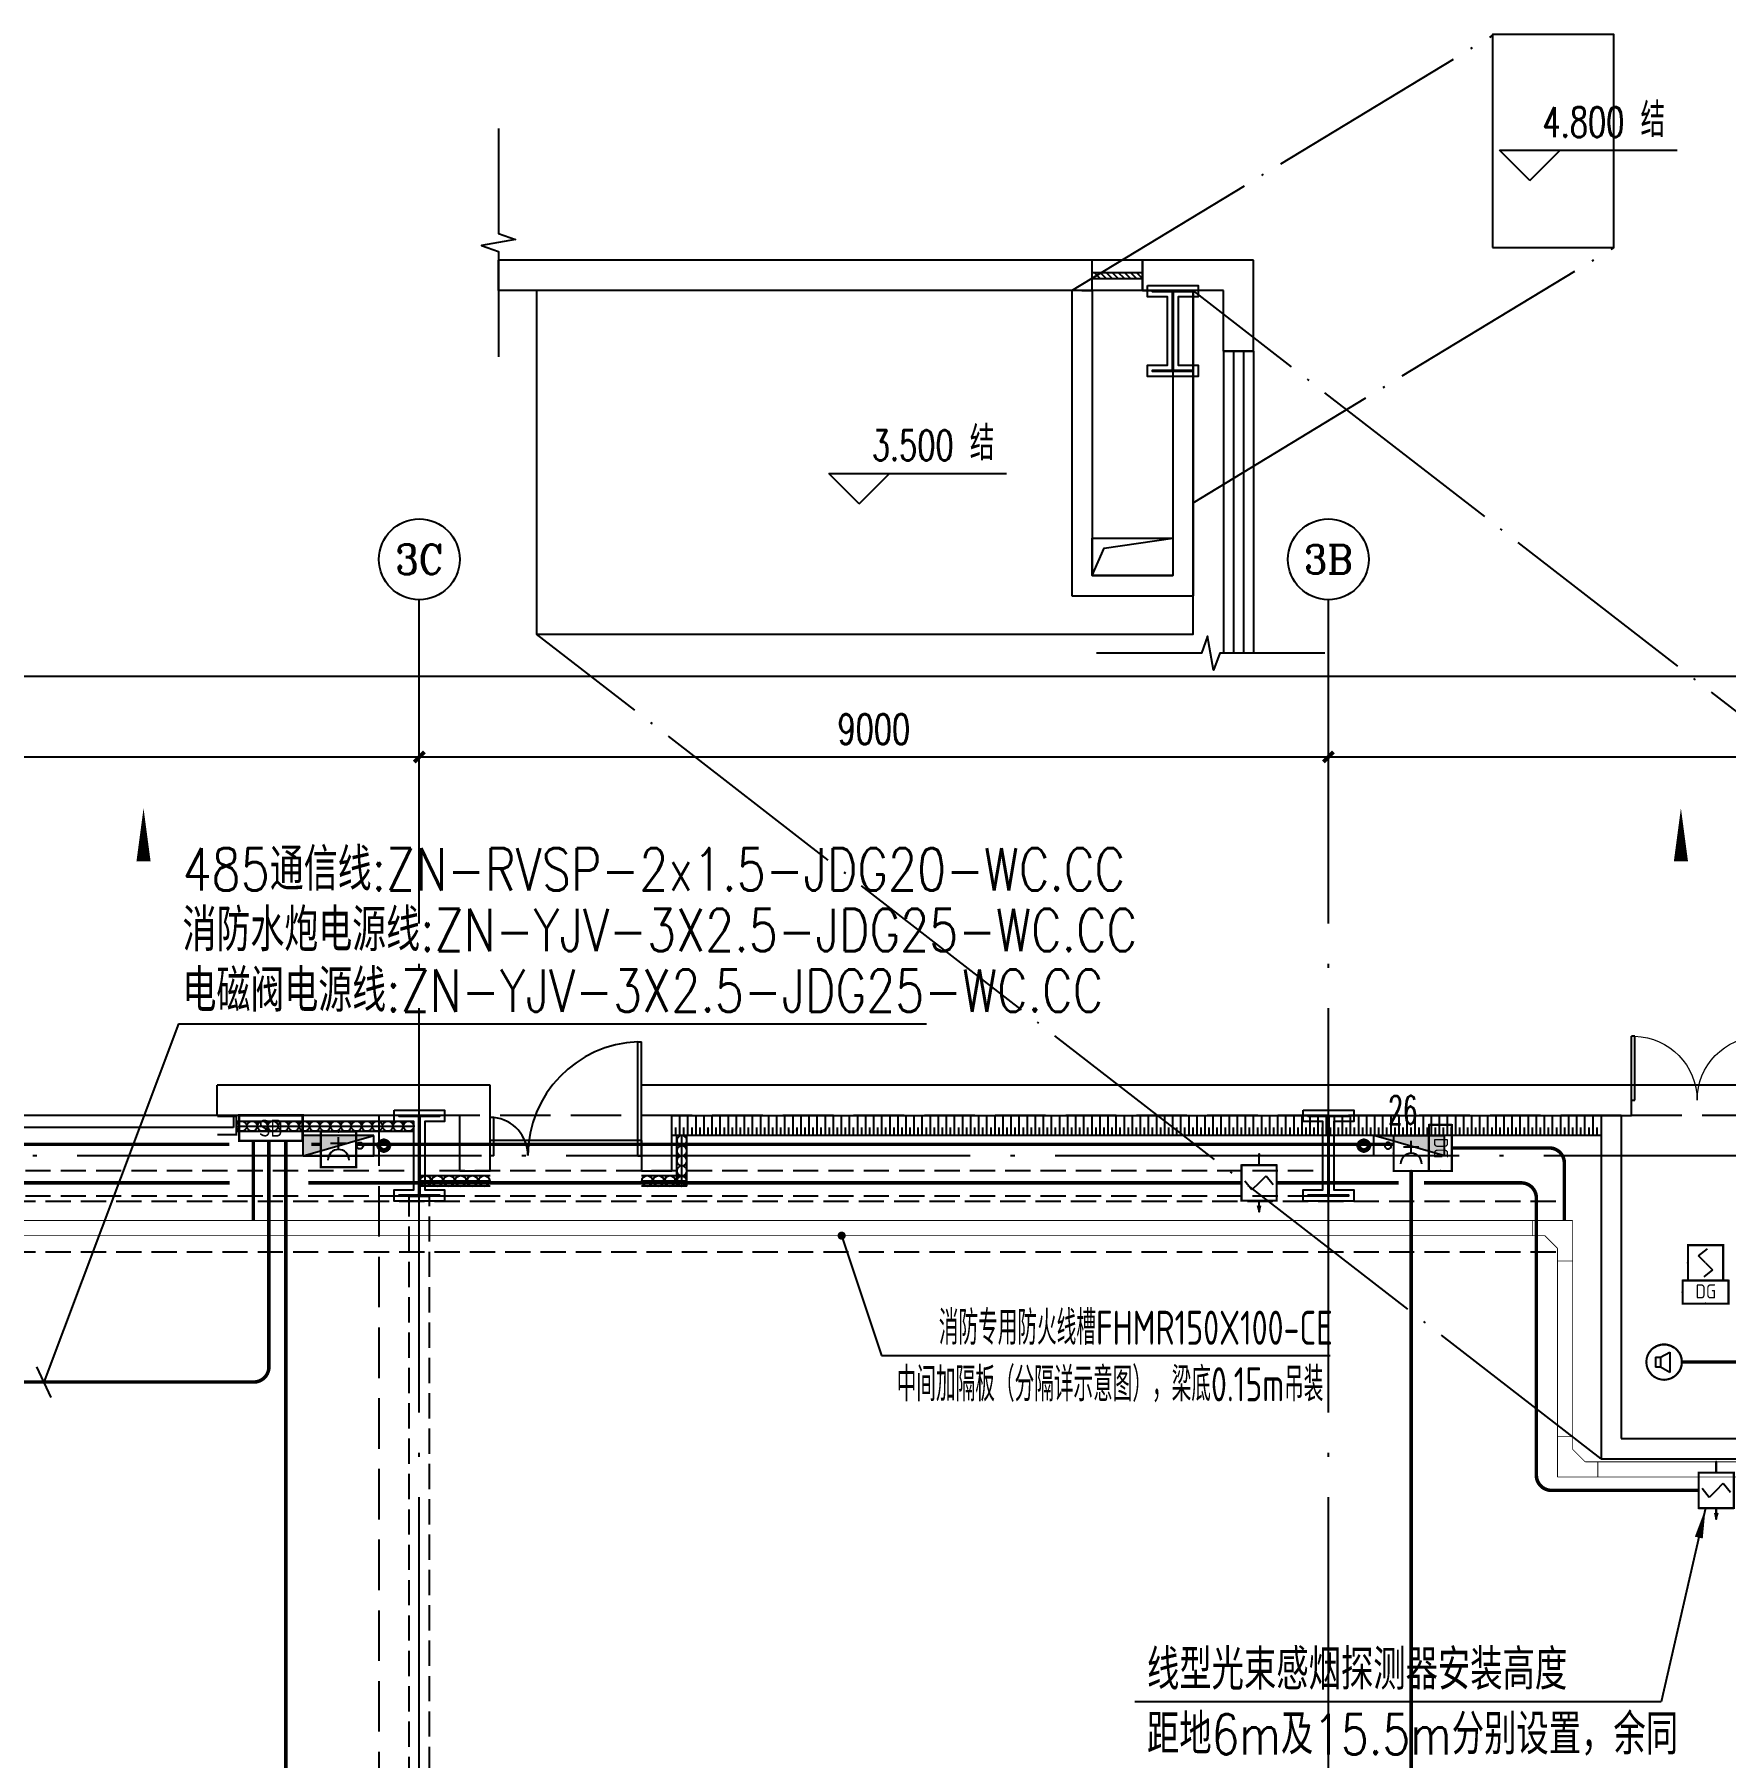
# Model space of a CAD drawing. Extents: x -1396510 to 1250330, y -1892470 to 1623980.
# Drawn here: x 797666 to 814407, y -1294031 to -1276974 of the extents above; entities that cross this region are included whole.
import ezdxf
from ezdxf.enums import TextEntityAlignment as Align

# ---------------------------------------------------------------- set-up
doc = ezdxf.new("R2010")
doc.units = 0
doc.header["$LTSCALE"] = 1000
doc.header["$MEASUREMENT"] = 0
for name, pattern in [('0_Grid$0$CONCEPT$0${ Gas Line }', [0]), ('10平面$0$DASH', [0.35, 0.25, -0.1]), ('DASH', [0.35, 0.25, -0.1]), ('DOTE', [2.42, 2, -0.2, 0.02, -0.2])]:
    doc.linetypes.add(name, pattern=pattern)
doc.layers.get('Defpoints').update_dxf_attribs({"color": 210})
for name, color, linetype in [('10平面$0$WINDOW', 4, 'Continuous'), ('99平面图例外参$0$A-HATCH-2', 251, 'Continuous'), ('A-AXIS-D', 1, 'Continuous'), ('A-AXIS-DOTE', 14, 'DOTE'), ('A-AXIS-SYMB', 3, 'Continuous'), ('A-HATCH-2', 251, 'Continuous'), ('A-HRAIL', 173, 'Continuous'), ('A-LIN-V', 9, 'Continuous'), ('A-SFCE', 30, 'Continuous'), ('A-WINDOW', 140, 'Continuous'), ('AS-COLN', 6, 'Continuous'), ('AS-WALL', 40, 'Continuous'), ('AS-结构边线层', 200, 'Continuous'), ('CABLETRAY_DIM', 3, 'Continuous'), ('CABLETRAY_FIRE', 1, 'DASH'), ('CURTWALL', 4, 'Continuous'), ('DIM-消防', 3, 'Continuous'), ('EQUIP-广播', 3, 'Continuous'), ('EQUIP-消防', 3, 'Continuous'), ('EQUIP-箱柜', 3, 'Continuous'), ('SB_ZF消火栓', 10, 'Continuous'), ('SB_ZF消火栓M', 10, 'Continuous'), ('TEL_TEXT', 7, 'Continuous'), ('WIRE-照明', 1, 'Continuous'), ('建-标高', 3, 'Continuous'), ('建-窗', 4, 'Continuous')]:
    doc.layers.add(name, color=color, linetype=linetype)
doc.layers.add('A-云线2', color=3, linetype='Continuous', plot=False)
doc.layers.add('LG-ZF消防', color=1, linetype='Continuous', lineweight=60)
doc.styles.add('_TCH_AXIS', font='COMPLEX', dxfattribs={"bigfont": 'GBCBIG'})
doc.styles.add('_TCH_DIM_T3', font='SIMPLEX', dxfattribs={"width": 0.705882, "bigfont": 'GBCBIG'})
doc.styles.add('_TEL_ATTDEF', font='GBENOR', dxfattribs={"width": 0.8, "height": 3, "bigfont": 'GBCBIG'})
doc.styles.add('_TEL_DIM', font='SIMPLEX', dxfattribs={"width": 0.8, "height": 3.5, "bigfont": 'HZTXT'})
doc.styles.add('A-STANDARD', font='SIMPLEX', dxfattribs={"bigfont": 'GBCBIG'})
doc.styles.get("Standard").update_dxf_attribs({"font": 'gbenor.shx', "bigfont": 'gbcbig.shx'})
doc.styles.add('TG_LINETYPE', font='SIMPLEX', dxfattribs={"width": 0.8, "height": 3, "bigfont": 'HZTXT'})
doc.linetypes.add('TG_B', pattern='A,1,-0.3,["B",TG_LINETYPE,S=0.1,R=0,X=-0.25,Y=-0.15],0', length=1.3)
doc.linetypes.add('TG_XP', pattern='A,1,-0.3,["XP",TG_LINETYPE,S=0.1,R=0,X=-0.6,Y=-0.15],0', length=1.3)
doc.dimstyles.new('_TCH_ARCH&&100', dxfattribs={"dimtxt": 297.5, "dimasz": 100, "dimexe": 100, "dimexo": 100, "dimgap": 126.25, "dimtad": 1, "dimdec": 0, "dimzin": 0, "dimdsep": 46, "dimtxsty": '_TCH_DIM_T3', "dimblk": 'ARCHTICK', "dimcen": 0.09, "dimclrt": 7, "dimazin": 2, "dimtfac": 1, "dimtdec": 0, "dimtix": 1, "dimtmove": 2, "dimatfit": 3, "dimfxl": 0, "dimtolj": 1, "dimtzin": 0, "dimarcsym": 0})

# ---------------------------------------------------------------- blocks, each defined once
blk = doc.blocks.new('4324324')
at = {"layer": 'A-HATCH-2', "color": 8, "linetype": 'DASH'}
for p, q in [((-294754, 620270), (-135554, 620270)), ((-294754, 619770), (-135554, 619770))]:
    blk.add_line(p, q, dxfattribs=at)
blk = doc.blocks.new('w42343243')
at = {"layer": 'A-HATCH-2', "color": 8}
blk.add_lwpolyline([(-165104, 621070), (-164604, 621070), (-164604, 620958), (-164800, 620958), (-164800, 620282), (-164604, 620282), (-164604, 620170), (-165104, 620170), (-165104, 620282), (-164908, 620282), (-164908, 620958), (-165104, 620958)], close=True, dxfattribs=at)
at = {"layer": 'AS-COLN', "color": 3}
blk.add_lwpolyline([(-165054, 621020), (-164654, 621020), (-164654, 621008), (-164850, 621008), (-164850, 620232), (-164654, 620232), (-164654, 620220), (-165054, 620220), (-165054, 620232), (-164858, 620232), (-164858, 621008), (-165054, 621008)], close=True, dxfattribs=at)
blk = doc.blocks.new('42343')
at = {"layer": 'A-WINDOW'}
for p in [(18000, 100), (27000, 100)]:
    blk.add_blockref('w42343243', p, dxfattribs=at)
blk = doc.blocks.new('3333')
at = {"layer": 'A-SFCE', "const_width": 20}
blk.add_lwpolyline([(-227064, 766320), (-227064, 766510), (-227244, 766510), (-227244, 766320)], dxfattribs=at)
blk = doc.blocks.new('A$C5D961328')
at = {"layer": 'SB_ZF消火栓'}
blk.add_hatch(color=256, dxfattribs=at).paths.add_polyline_path([(0, 40), (700, 40), (700, 240)])
for p, q in [((700, 240), (0, 240)), ((0, 240), (0, 40)), ((700, 240), (0, 40)), ((700, 240), (700, 40)), ((0, 40), (700, 40))]:
    blk.add_line(p, q, dxfattribs=at)
at = {"layer": 'SB_ZF消火栓', "color": 1}
blk.add_circle((140, 140), 32.5, dxfattribs=at)
blk = doc.blocks.new('we42342343234')
at = {"layer": 'LG-ZF消防'}
for centre in [(-147204, 620820), (-137504, 620820)]:
    blk.add_circle(centre, 50, dxfattribs=at)
at = {"layer": 'SB_ZF消火栓M', "rotation": 180}
blk.add_blockref('A$C5D961328', (-147304, 620960), dxfattribs=at)
at = {"layer": 'SB_ZF消火栓M', "xscale": -1, "rotation": 180}
blk.add_blockref('A$C5D961328', (-137404, 620960), dxfattribs=at)
blk = doc.blocks.new('_ArchTick')
at = {"color": 0, "linetype": 'ByBlock', "const_width": 0.4}
blk.add_lwpolyline([(-0.5, -0.5), (0.5, 0.5)], dxfattribs=at)
blk = doc.blocks.new('*D5851')
at = {"layer": 'A-AXIS-D', "color": 0, "lineweight": -2, "transparency": 16777216}
for p, q in [((157000, 3190), (157000, 4048)), ((157000, 3948), (166000, 3948)), ((166000, 3190), (166000, 4048))]:
    blk.add_line(p, q, dxfattribs=at)
at = {"layer": 'Defpoints', "color": 0, "transparency": 16777216}
for p in [(166000, 3948), (157000, 3090), (166000, 3090)]:
    blk.add_point(p, dxfattribs=at)
at = {"layer": 'A-AXIS-D', "color": 0, "lineweight": -2, "transparency": 16777216, "xscale": 100, "yscale": 100, "zscale": 100, "rotation": 180}
blk.add_blockref('_ArchTick', (157000, 3948), dxfattribs=at)
at = {"layer": 'A-AXIS-D', "color": 0, "lineweight": -2, "transparency": 16777216, "xscale": 100, "yscale": 100, "zscale": 100}
blk.add_blockref('_ArchTick', (166000, 3948), dxfattribs=at)
at = {"layer": 'A-AXIS-D', "color": 7, "transparency": 16777216, "insert": (161500, 4223), "char_height": 297.5, "attachment_point": 5, "style": '_TCH_DIM_T3'}
blk.add_mtext('\\A1;9000', dxfattribs=at)
blk = doc.blocks.new('*D5852')
at = {"layer": 'A-AXIS-D', "color": 0, "lineweight": -2, "transparency": 16777216}
for p, q in [((166000, 3190), (166000, 4048)), ((166000, 3948), (175000, 3948)), ((175000, 3190), (175000, 4048))]:
    blk.add_line(p, q, dxfattribs=at)
at = {"layer": 'Defpoints', "color": 0, "transparency": 16777216}
for p in [(175000, 3948), (166000, 3090), (175000, 3090)]:
    blk.add_point(p, dxfattribs=at)
at = {"layer": 'A-AXIS-D', "color": 0, "lineweight": -2, "transparency": 16777216, "xscale": 100, "yscale": 100, "zscale": 100, "rotation": 180}
blk.add_blockref('_ArchTick', (166000, 3948), dxfattribs=at)
at = {"layer": 'A-AXIS-D', "color": 0, "lineweight": -2, "transparency": 16777216, "xscale": 100, "yscale": 100, "zscale": 100}
blk.add_blockref('_ArchTick', (175000, 3948), dxfattribs=at)
at = {"layer": 'A-AXIS-D', "color": 7, "transparency": 16777216, "insert": (170500, 4223), "char_height": 297.5, "attachment_point": 5, "style": '_TCH_DIM_T3'}
blk.add_mtext('\\A1;9000', dxfattribs=at)
blk = doc.blocks.new('*D5853')
at = {"layer": 'A-AXIS-D', "color": 0, "lineweight": -2, "transparency": 16777216}
for p, q in [((175000, 3190), (175000, 4048)), ((175000, 3948), (184000, 3948)), ((184000, 3190), (184000, 4048))]:
    blk.add_line(p, q, dxfattribs=at)
at = {"layer": 'Defpoints', "color": 0, "transparency": 16777216}
for p in [(184000, 3948), (175000, 3090), (184000, 3090)]:
    blk.add_point(p, dxfattribs=at)
at = {"layer": 'A-AXIS-D', "color": 0, "lineweight": -2, "transparency": 16777216, "xscale": 100, "yscale": 100, "zscale": 100, "rotation": 180}
blk.add_blockref('_ArchTick', (175000, 3948), dxfattribs=at)
at = {"layer": 'A-AXIS-D', "color": 0, "lineweight": -2, "transparency": 16777216, "xscale": 100, "yscale": 100, "zscale": 100}
blk.add_blockref('_ArchTick', (184000, 3948), dxfattribs=at)
at = {"layer": 'A-AXIS-D', "color": 7, "transparency": 16777216, "insert": (179500, 4223), "char_height": 297.5, "attachment_point": 5, "style": '_TCH_DIM_T3'}
blk.add_mtext('\\A1;9000', dxfattribs=at)
blk = doc.blocks.new('*D5855')
at = {"layer": 'A-AXIS-D', "color": 0, "lineweight": -2, "transparency": 16777216}
for p, q in [((-900, 3290), (-900, 4848)), ((184800, 3290), (184800, 4848)), ((-900, 4748), (184800, 4748))]:
    blk.add_line(p, q, dxfattribs=at)
at = {"layer": 'Defpoints', "color": 0, "transparency": 16777216}
for p in [(184800, 4748), (-900, 3190), (184800, 3190)]:
    blk.add_point(p, dxfattribs=at)
at = {"layer": 'A-AXIS-D', "color": 0, "lineweight": -2, "transparency": 16777216, "xscale": 100, "yscale": 100, "zscale": 100, "rotation": 180}
blk.add_blockref('_ArchTick', (-900, 4748), dxfattribs=at)
at = {"layer": 'A-AXIS-D', "color": 0, "lineweight": -2, "transparency": 16777216, "xscale": 100, "yscale": 100, "zscale": 100}
blk.add_blockref('_ArchTick', (184800, 4748), dxfattribs=at)
at = {"layer": 'A-AXIS-D', "color": 7, "transparency": 16777216, "insert": (91950, 5023), "char_height": 297.5, "attachment_point": 5, "style": '_TCH_DIM_T3'}
blk.add_mtext('\\A1;185700', dxfattribs=at)
blk = doc.blocks.new('$DorLib2D$00000002')
for p, q in [((-0.5, 0), (-0.5, 0.4875)), ((-0.475, 0.4875), (-0.5, 0.4875)), ((-0.475, 0), (-0.475, 0.4875)), ((0.475, 0), (0.475, 0.4875)), ((0.475, 0.4875), (0.5, 0.4875)), ((0.5, 0), (0.5, 0.4875)), ((-0.5, 0), (-0.475, 0)), ((0.5, 0), (0.475, 0))]:
    blk.add_line(p, q)
at = {"lineweight": 13}
for centre, start, end in [((-0.4875, 0), 0, 88.53072), ((0.4875, 0), 91.46928, 180)]:
    blk.add_arc(centre, 0.4875, start, end, dxfattribs=at)
blk = doc.blocks.new('*U52')
at = {"color": 0}
for p, q in [((-250, 150), (250, 150)), ((250, 30), (-250, 30)), ((-250, -30), (-190, 30)), ((-190, -30), (-130, 30)), ((-130, -30), (-70, 30)), ((-70, -30), (-10, 30)), ((-10, -30), (50, 30)), ((50, -30), (110, 30)), ((110, -30), (170, 30)), ((170, -30), (230, 30)), ((250, -30), (-250, -30)), ((-250, -150), (250, -150))]:
    blk.add_line(p, q, dxfattribs=at)
for points in [[(-250, -150), (-250, 150)], [(250, -150), (250, 150)]]:
    blk.add_lwpolyline(points, dxfattribs=at)
blk = doc.blocks.new('*U51')
at = {"color": 0, "xscale": 0.001999999996058992, "yscale": 0.003333333333333334, "zscale": 0.001999999996058992}
blk.add_blockref('*U52', (0, 0), dxfattribs=at)
blk = doc.blocks.new('99平面图例外参$0$$LinePat$填挖边坡')
at = {"color": 0}
for p, q in [((0, 0), (0, -1500)), ((300, 0), (300, -600))]:
    blk.add_line(p, q, dxfattribs=at)
at = {"layer": 'Defpoints', "color": 0}
blk.add_point((600, 0), dxfattribs=at)
blk = doc.blocks.new('99平面图例外参$0$$LinePat$圆环')
for points in [[(0, 150), (300, 150)], [(0, 0), (300, 0)], [(0, -150), (300, -150)]]:
    blk.add_lwpolyline(points)
at = {"color": 0}
blk.add_circle((150, 0), 150, dxfattribs=at)
blk = doc.blocks.new('DOOR2DLIB$SYSLIB$00000123')
at = {"color": 0}
for p, q in [((0.475, -0.001), (0.475, 0.752)), ((0.475, 0.752), (0.5, 0.752)), ((0.5, -0.001), (0.5, 0.752)), ((-0.5, 0), (-0.5, 0.252)), ((-0.475, 0.252), (-0.5, 0.252)), ((-0.475, 0), (-0.475, 0.252)), ((-0.475, 0), (-0.5, 0)), ((0.475, -0.001), (0.5, -0.001))]:
    blk.add_line(p, q, dxfattribs=at)
for centre, radius, start, end in [((0.505, -0.002), 0.755, 92.2493, 179.7238), ((-0.501, 0.003), 0.251, 359.7899, 84.0974)]:
    blk.add_arc(centre, radius, start, end, dxfattribs=at)
blk = doc.blocks.new('10平面$0$$DorLib2D$00000126')
at = {"color": 0, "linetype": 'Continuous'}
for p, q in [((-0.532, 0.5), (-0.532, 0.9)), ((0.532, 0.9), (0.532, 0.5))]:
    blk.add_line(p, q, dxfattribs=at)
at = {"color": 0, "linetype": '10平面$0$DASH'}
for p, q in [((-0.532, 0.9), (0.532, 0.9)), ((-0.532, 0.5), (0.532, 0.5))]:
    blk.add_line(p, q, dxfattribs=at)
blk = doc.blocks.new('$equip$00002762')
for p, q in [((-0.5, 0.5), (-0.5, -0.5)), ((0.5, 0.5), (-0.5, 0.5)), ((0.5, -0.5), (0.5, 0.5)), ((-0.5, 0), (-0.809, 0)), ((-0.2, 0.2), (0.05, 0.4)), ((0, 0), (-0.2, 0.2)), ((0, 0), (0.2, -0.2)), ((0.809, 0), (0.5, 0)), ((0.2, -0.2), (-0.05, -0.4)), ((-0.5, -0.5), (0.5, -0.5))]:
    blk.add_line(p, q)
at = {"color": 0, "linetype": 'Continuous'}
for p, q in [((0.809, 0), (0.638, 0.041)), ((0.638, -0.039), (0.809, 0))]:
    blk.add_line(p, q, dxfattribs=at)
at = {"const_width": 0.0571}
for points in [[(-0.5, 0.5), (0.5, 0.5), (0.5, -0.5), (-0.5, -0.5), (-0.5, 0.5), (0.5, 0.5)], [(-0.809, 0), (-0.5, 0)], [(0.5, 0), (0.654, 0)]]:
    blk.add_lwpolyline(points, dxfattribs=at)
for p in [(0, 0.5), (-0.809, 0), (0.809, 0), (0, -0.5)]:
    blk.add_point(p)
blk.add_solid([(0.809, 0), (0.638, 0.041), (0.638, -0.039)])
at = {"color": 7, "flags": 1}
for tag, height, p in [('A', 0.00002, (0, 0)), ('B', 0.4, (0.755, -0.254))]:
    blk.add_attdef(tag, text='', height=height, dxfattribs=at).set_placement(p, align=Align.MIDDLE_CENTER)
blk = doc.blocks.new('$equip$00002656')
for p, q in [((-0.5, 1), (-0.5, 0)), ((0.5, 1), (-0.5, 1)), ((0.5, 0), (0.5, 1)), ((0, 0.5), (0, 0.15)), ((-0.5, 0), (0.5, 0)), ((-0.219, 0.331), (0.222, 0.331))]:
    blk.add_line(p, q)
at = {"const_width": 0.0571}
blk.add_lwpolyline([(-0.5, 1), (0.5, 1), (0.5, 0), (-0.5, 0), (-0.5, 1), (0.5, 1)], dxfattribs=at)
blk.add_arc((0, 0.8), 0.3, 180, 0)
for p in [(0, 1), (-0.5, 0.5), (0.5, 0.5), (0, 0)]:
    blk.add_point(p)
at = {"color": 7, "flags": 1}
for tag, height, p in [('B', 0.4, (0.762, 0.292)), ('A', 0.00002, (0, 0))]:
    blk.add_attdef(tag, text='', height=height, dxfattribs=at).set_placement(p, align=Align.MIDDLE_CENTER)
blk = doc.blocks.new('$equip$00002649')
for p, q in [((-0.5, 0.5), (-0.5, -0.5)), ((0.5, 0.5), (-0.5, 0.5)), ((0.5, -0.5), (0.5, 0.5)), ((-0.2, 0.2), (0.05, 0.4)), ((0, 0), (-0.2, 0.2)), ((0, 0), (0.2, -0.2)), ((0.2, -0.2), (-0.05, -0.4)), ((-0.5, -0.5), (0.5, -0.5))]:
    blk.add_line(p, q)
at = {"const_width": 0.0571}
blk.add_lwpolyline([(-0.5, 0.5), (0.5, 0.5), (0.5, -0.5), (-0.5, -0.5), (-0.5, 0.5), (0.5, 0.5)], dxfattribs=at)
for p in [(0, 0.5), (-0.5, 0), (0.5, 0), (0, -0.5)]:
    blk.add_point(p)
at = {"color": 7, "flags": 1}
for tag, height, p in [('A', 0.00002, (0, 0)), ('B', 0.4, (0.762, -0.208))]:
    blk.add_attdef(tag, text='', height=height, dxfattribs=at).set_placement(p, align=Align.MIDDLE_CENTER)
blk = doc.blocks.new('$equip$00002341')
for p, q in [((-0.241, 0.136), (-0.241, -0.144)), ((-0.241, 0.136), (-0.101, 0.136)), ((-0.101, 0.136), (0.167, 0.277)), ((-0.101, 0.136), (-0.101, -0.144)), ((0.167, 0.277), (0.167, -0.295)), ((-0.101, -0.144), (-0.241, -0.144)), ((0.167, -0.295), (-0.101, -0.144))]:
    blk.add_line(p, q)
at = {"const_width": 0.0571}
blk.add_lwpolyline([(-0.5, 0, -1), (0.5, 0, -1), (-0.5, 0, -1.463176)], format="xyb", dxfattribs=at)
blk.add_circle((0, 0), 0.5)
for p in [(0, 0.5), (-0.5, 0), (0.5, 0), (0, -0.5)]:
    blk.add_point(p)
at = {"color": 7, "style": '_TEL_DIM', "flags": 1}
blk.add_attdef('A', text='', height=0.00002, dxfattribs=at).set_placement((0, 0), align=Align.MIDDLE_CENTER)
blk = doc.blocks.new('$equip$00002708')
for p, q in [((-0.75, 0.6), (-0.75, 0)), ((0.75, 0.6), (-0.75, 0.6)), ((0.75, 0), (0.75, 0.6)), ((-0.75, 0), (0.75, 0))]:
    blk.add_line(p, q)
at = {"const_width": 0.0571}
blk.add_lwpolyline([(-0.75, 0.6), (-0.75, 0), (0.75, 0), (0.75, 0.6), (-0.75, 0.6), (-0.75, 0)], dxfattribs=at)
for p in [(0, 0.6), (-0.75, 0.3), (0, 0), (0.75, 0.3)]:
    blk.add_point(p)
at = {"color": 7, "style": '_TEL_DIM'}
blk.add_attdef('$TEXT$', text='', height=0.4, dxfattribs=at).set_placement((0, 0.3), align=Align.MIDDLE_CENTER)
at = {"color": 7, "style": '_TEL_DIM', "flags": 1}
for tag in ['REMARK', 'A']:
    blk.add_attdef(tag, text='', height=0.4, dxfattribs=at).set_placement((0, 0), align=Align.MIDDLE_CENTER)
blk = doc.blocks.new('$equip$00002776')
for p, q in [((0.65, 0.65), (-0.65, 0.65)), ((-0.65, 0.65), (-0.65, 0)), ((0.65, 0), (0.65, 0.65)), ((-0.65, 0), (0.65, 0))]:
    blk.add_line(p, q)
at = {"const_width": 0.0571}
blk.add_lwpolyline([(-0.65, 0.65), (-0.65, 0), (0.65, 0), (0.65, 0.65), (-0.65, 0.65), (-0.65, 0)], dxfattribs=at)
for p in [(0, 0.65), (-0.65, 0.325), (0, 0), (0.65, 0.325)]:
    blk.add_point(p)
at = {"color": 7}
blk.add_attdef('$TEXT$', text='', height=0.34, dxfattribs=at).set_placement((0.006, 0.343), align=Align.MIDDLE_CENTER)
at = {"color": 7, "flags": 1}
for tag, height, p in [('A', 0.00002, (0, 0)), ('B', 0.4, (0.905, 0.246))]:
    blk.add_attdef(tag, text='', height=height, dxfattribs=at).set_placement(p, align=Align.MIDDLE_CENTER)
blk = doc.blocks.new('世赫3#厂房一层0821')
at = {"color": 8, "linetype": 'DASH', "ltscale": 2}
blk.add_lwpolyline([(165600, -18350), (184800, -18350), (184800, 399.8), (165600, 399.8)], close=True, dxfattribs=at)
at = {"layer": '10平面$0$WINDOW'}
for p, q in [((179300, 699.9), (178000, 699.9)), ((168200, 149.9), (166700, 149.9))]:
    blk.add_line(p, q, dxfattribs=at)
at = {"layer": 'A-AXIS-D'}
for centre in [(166000, 5904), (175000, 5904)]:
    blk.add_circle(centre, 400, dxfattribs=at)
at = {"layer": 'A-AXIS-DOTE', "color": 8}
for p, q in [((184200, 400), (173660, 8564.2)), ((177700, -3000), (167160, 5164.2))]:
    blk.add_line(p, q, dxfattribs=at)
at = {"layer": 'A-AXIS-DOTE', "color": 8, "ltscale": 2}
for p, q in [((166000, -79980), (166000, 5514)), ((175000, -79980), (175000, 5514)), ((190814.2, 0), (-5155.8, 0))]:
    blk.add_line(p, q, dxfattribs=at)
at = {"layer": 'A-AXIS-DOTE', "color": 8}
for points in [[(172460, 8564.2), (176624.2, 11090)], [(173660, 6464.2), (177824.2, 8990)]]:
    blk.add_lwpolyline(points, dxfattribs=at)
at = {"layer": 'A-AXIS-SYMB'}
for points in [[(166784.2, 10170), (166784.2, 9130), (166952.2, 9068.9), (166616.2, 9009.6), (166784.2, 8950), (166784.2, 7910)], [(174964.2, 4974.2), (173924.2, 4974.2), (173863, 4806.2), (173803.8, 5142.2), (173744.2, 4974.2), (172704.2, 4974.2)]]:
    blk.add_lwpolyline(points, dxfattribs=at)
at = {"layer": 'A-AXIS-SYMB', "color": 8}
for points in [[(163270, 1980, 0, 0, 0), (163270, 3440, 0, 140, 0), (163270, 2915, 0, 0, 0)], [(178490, 1980, 0, 0, 0), (178490, 3440, 0, 140, 0), (178490, 2915, 0, 0, 0)]]:
    blk.add_lwpolyline(points, format="xyseb", dxfattribs=at)
at = {"layer": 'A-LIN-V'}
blk.add_line((177700, 199.9), (168500, 199.9), dxfattribs=at)
at = {"layer": 'A-SFCE', "linetype": 'DASH'}
for p, q in [((165850, -150), (148150, -150)), ((165850, -400), (148150, -400))]:
    blk.add_line(p, q, dxfattribs=at)
at = {"layer": 'A-SFCE', "color": 2, "linetype": 'DASH'}
for p, q in [((174850, -150), (166150, -150)), ((174850, -400), (166150, -400))]:
    blk.add_line(p, q, dxfattribs=at)
at = {"layer": 'A-SFCE'}
for points in [[(176624.2, 8990), (177824.2, 8990), (177824.2, 11100), (176624.2, 11100)], [(167160, 5164.2), (173660, 5164.2), (173660, 8564.2), (167160, 8564.2)]]:
    blk.add_lwpolyline(points, close=True, dxfattribs=at)
at = {"layer": 'AS-WALL'}
for p, q in [((172560, 8864.2), (166784.2, 8864.2)), ((166784.2, 8564.2), (166784.2, 8864.2)), ((172660, 8864.2), (172560, 8864.2)), ((172660, 8564.2), (172660, 8864.2)), ((173560, 8864.2), (173160, 8864.2)), ((173160, 8864.2), (173160, 8564.2)), ((174260, 8864.2), (173560, 8864.2)), ((174260, 7964.2), (174260, 8864.2)), ((172560, 8564.2), (166784.2, 8564.2)), ((172460, 8564.2), (172460, 5544.2)), ((172560, 8564.2), (172660, 8564.2)), ((172660, 8564.2), (172660, 5744.2)), ((173160, 8564.2), (173560, 8564.2)), ((173460, 8564.2), (173460, 5744.2)), ((173960, 8564.2), (173560, 8564.2)), ((173660, 8564.2), (173660, 5544.2)), ((173960, 7964.2), (173960, 8564.2)), ((173960, 7964.2), (174260, 7964.2)), ((172660, 5744.2), (173460, 5744.2)), ((172460, 5544.2), (173660, 5544.2)), ((166700, 699.9), (164000, 699.9)), ((164000, 399.9), (164000, 699.9)), ((166700, 149.9), (166700, 699.9)), ((178000, 699.9), (168200, 699.9)), ((168200, 149.9), (168200, 699.9)), ((178000, 399.9), (178000, 699.9)), ((166400, 399.9), (164000, 399.9)), ((166400, -150.1), (166400, 399.9)), ((168500, 399.9), (178000, 399.9)), ((168500, -150.1), (168500, 399.9)), ((177700, 400), (177700, -3000)), ((177900, 400), (177700, 400)), ((177900, 400), (177900, -2800)), ((166700, -150.1), (166700, 149.9)), ((168200, 149.9), (168200, -150.1)), ((166400, -150.1), (166700, -150.1)), ((168200, -150.1), (168500, -150.1)), ((177900, -2800), (183000, -2800)), ((177700, -3000), (183100, -3000))]:
    blk.add_line(p, q, dxfattribs=at)
at = {"layer": 'AS-结构边线层', "color": 8, "ltscale": 100}
blk.add_lwpolyline([(172660, 5744.2), (172779.3, 6016.4), (173460, 6114.2)], dxfattribs=at)
blk.add_lwpolyline([(172660, 6114.2), (173460, 6114.2), (173460, 5744.2), (172660, 5744.2)], close=True, dxfattribs=at)
at = {"layer": 'CURTWALL'}
for p, q in [((173960, 7964.2), (173960, 4974.2)), ((174260, 7964.2), (173960, 7964.2)), ((174060, 7964.2), (174060, 4974.2)), ((174160, 7964.2), (174160, 4974.2)), ((174260, 7964.2), (174260, 4974.2)), ((174260, 4974.2), (173960, 4974.2))]:
    blk.add_line(p, q, dxfattribs=at)
at = {"layer": 'Defpoints', "color": 8, "linetype": 'DASH'}
for p, q in [((165900, -30000), (165900, -400)), ((165900, -400), (166100, -400)), ((166100, -29900), (166100, -400))]:
    blk.add_line(p, q, dxfattribs=at)
at = {"layer": '建-标高', "color": 8}
for p, q in [((176993.6, 9654.2), (176693.6, 9954.2)), ((176693.6, 9954.2), (178453.6, 9954.2)), ((176993.6, 9654.2), (177293.6, 9954.2)), ((170353.6, 6454.2), (170053.6, 6754.2)), ((170053.6, 6754.2), (171813.6, 6754.2)), ((170353.6, 6454.2), (170653.6, 6754.2))]:
    blk.add_line(p, q, dxfattribs=at)
at = {"layer": '10平面$0$WINDOW', "zscale": 300}
for name, p, xscale, yscale, rotation in [('DOOR2DLIB$SYSLIB$00000123', (167450, -0.1), -1500, -1500, 179.9999999999555), ('$DorLib2D$00000002', (178650, 549.9), 1300, -1300, 179.9999999988313), ('10平面$0$$DorLib2D$00000126', (161500, 549.9), 5000, 300, 180)]:
    blk.add_blockref(name, p, dxfattribs=dict(at, xscale=xscale, yscale=yscale, rotation=rotation))
at = {"layer": '99平面图例外参$0$A-HATCH-2', "color": 203, "xscale": -0.13333333393269, "yscale": 0.1333333333333333, "zscale": 0.1333333333333333, "rotation": 179.9999999999116}
for p in [(168500, 199.9), (168580, 199.9), (168660, 199.9), (168740, 199.9), (168820, 199.9), (168900, 199.9), (168980, 199.9), (169060, 199.9), (169140, 199.9), (169220, 199.9), (169300, 199.9), (169380, 199.9), (169460, 199.9), (169540, 199.9), (169620, 199.9), (169700, 199.9), (169780, 199.9), (169860, 199.9), (169940, 199.9), (170020, 199.9), (170100, 199.9), (170180, 199.9), (170260, 199.9), (170340, 199.9), (170420, 199.9), (170500, 199.9), (170580, 199.9), (170660, 199.9), (170740, 199.9), (170820, 199.9), (170900, 199.9), (170980, 199.9), (171060, 199.9), (171140, 199.9), (171220, 199.9), (171300, 199.9), (171380, 199.9), (171460, 199.9), (171540, 199.9), (171620, 199.9), (171700, 199.9), (171780, 199.9), (171860, 199.9), (171940, 199.9), (172020, 199.9), (172100, 199.9), (172180, 199.9), (172260, 199.9), (172340, 199.9), (172420, 199.9), (172500, 199.9), (172580, 199.9), (172660, 199.9), (172740, 199.9), (172820, 199.9), (172900, 199.9), (172980, 199.9), (173060, 199.9), (173140, 199.9), (173220, 199.9), (173300, 199.9), (173380, 199.9), (173460, 199.9), (173540, 199.9), (173620, 199.9), (173700, 199.9), (173780, 199.9), (173860, 199.9), (173940, 199.9), (174020, 199.9), (174100, 199.9), (174180, 199.9), (174260, 199.9), (174340, 199.9), (174420, 199.9), (174500, 199.9), (174580, 199.9), (174660, 199.9), (174740, 199.9), (174820, 199.9), (174900, 199.9), (174980, 199.9), (175060, 199.9), (175140, 199.9), (175220, 199.9), (175300, 199.9), (175380, 199.9), (175460, 199.9), (175540, 199.9), (175620, 199.9), (175700, 199.9), (175780, 199.9), (175860, 199.9), (175940, 199.9), (176020, 199.9), (176100, 199.9), (176180, 199.9), (176260, 199.9), (176340, 199.9), (176420, 199.9), (176500, 199.9), (176580, 199.9), (176660, 199.9), (176740, 199.9), (176820, 199.9), (176900, 199.9), (176980, 199.9), (177060, 199.9), (177140, 199.9), (177220, 199.9), (177300, 199.9), (177380, 199.9), (177460, 199.9), (177540, 199.9), (177620, 199.9)]:
    blk.add_blockref('99平面图例外参$0$$LinePat$填挖边坡', p, dxfattribs=at)
at = {"layer": 'A-HRAIL', "yscale": 0.3333333333111111, "zscale": 0.3333333333111111}
for p, xscale, rotation in [((164189.2, 293.9), 0.344473467906519, 2.050220548543992e-10), ((164292.5, 293.9), 0.344473467906519, 2.050220548543992e-10), ((164395.9, 293.9), 0.344473467906519, 2.050220548543992e-10), ((164499.2, 293.9), 0.344473467906519, 2.050220548543992e-10), ((164602.6, 293.9), 0.344473467906519, 2.050220548543992e-10), ((164705.9, 293.9), 0.344473467906519, 2.050220548543992e-10), ((164809.2, 293.9), 0.344473467906519, 2.050220548543992e-10), ((164912.6, 293.9), 0.344473467906519, 2.050220548543992e-10), ((165015.9, 293.9), 0.344473467906519, 2.050220548543992e-10), ((165119.3, 293.9), 0.344473467906519, 2.050220548543992e-10), ((165222.6, 293.9), 0.344473467906519, 2.050220548543992e-10), ((165325.9, 293.9), 0.344473467906519, 2.050220548543992e-10), ((165429.3, 293.9), 0.344473467906519, 2.050220548543992e-10), ((165532.6, 293.9), 0.344473467906519, 2.050220548543992e-10), ((165636, 293.9), 0.344473467906519, 2.050220548543992e-10), ((165739.3, 293.9), 0.344473467906519, 2.050220548543992e-10), ((165842.7, 293.9), 0.344473467906519, 2.050220548543992e-10), ((168600, 99.9), -0.3333333088954032, 270), ((168600, -0.1), -0.3333333088954032, 270), ((168600, -100.1), -0.3333333088954032, 270), ((168600, -200.1), -0.3333333088954032, 270), ((168600, -300.1), -0.3333333088954032, 270)]:
    blk.add_blockref('99平面图例外参$0$$LinePat$圆环', p, dxfattribs=dict(at, xscale=xscale, rotation=rotation))
for p, xscale in [((166120, -250.1), -0.386666643760767), ((166236, -250.1), -0.386666643760767), ((166352, -250.1), -0.386666643760767), ((166468, -250.1), -0.386666643760767), ((166584, -250.1), -0.386666643760767), ((166700, -250.1), -0.386666643760767), ((168312.5, -250.1), -0.3749999998826196), ((168425, -250.1), -0.3749999998826196), ((168537.5, -250.1), -0.3749999998826196), ((168650, -250.1), -0.3749999998826196)]:
    blk.add_blockref('99平面图例外参$0$$LinePat$圆环', p, dxfattribs=dict(at, xscale=xscale))
at = {"layer": 'A-SFCE', "xscale": -1, "rotation": 270}
blk.add_blockref('3333', (-602320.8, 227454.1), dxfattribs=at)
at = {"layer": 'A-WINDOW'}
for name, p in [('w42343243', (338314.2, -612455.8)), ('42343', (312854.2, -620720)), ('4324324', (312854.2, -620720))]:
    blk.add_blockref(name, p, dxfattribs=at)
at = {"layer": 'SB_ZF消火栓'}
blk.add_blockref('we42342343234', (312854.2, -620720), dxfattribs=at)
at = {"layer": '建-窗', "xscale": 500.000000985252, "yscale": -300, "zscale": 300, "rotation": 179.9999999936634}
blk.add_blockref('*U51', (172910, 8714.2), dxfattribs=at)
at = {"layer": 'A-AXIS-D', "color": 7, "style": '_TCH_AXIS'}
for s, height, p, p2 in [('3C', 294.28, (165761.8, 5756.8), (166238.2, 5756.8)), ('3B', 282.17, (174758.1, 5762.9), (175241.9, 5762.9))]:
    blk.add_text(s, height=height, dxfattribs=at).set_placement(p, p2, align=Align.FIT)
at = {"layer": '建-标高', "color": 7, "style": 'A-STANDARD'}
for p in [(178090, 10084.2), (171450, 6884.2)]:
    blk.add_text('结', height=337.6, dxfattribs=at).set_placement(p)
at = {"layer": '建-标高', "color": 7, "style": 'A-STANDARD', "width": 0.705882}
for s, p in [('4.800', (177120, 10084.2)), ('3.500', (170480, 6884.2))]:
    blk.add_text(s, height=297.5, dxfattribs=at).set_placement(p)
at = {"layer": 'A-AXIS-D'}
for base, p1, p2, picture, middle in [((184800, 4747.8), (-900, 3189.8), (184800, 3189.8), '*D5855', (91950, 5022.8)), ((166000, 3947.8), (157000, 3089.8), (166000, 3089.8), '*D5851', (161500, 4222.8)), ((175000, 3947.8), (166000, 3089.8), (175000, 3089.8), '*D5852', (170500, 4222.8)), ((184000, 3947.8), (175000, 3089.8), (184000, 3089.8), '*D5853', (179500, 4222.8))]:
    dim = blk.add_linear_dim(base=base, p1=p1, p2=p2, angle=0, dimstyle='_TCH_ARCH&&100', dxfattribs=at)
    dim.commit()
    dim.dimension.update_dxf_attribs({"geometry": picture, "text_midpoint": middle, "dimtype": 161})

msp = doc.modelspace()

# ---------------------------------------------------------------- linework, layer by layer
at = {"layer": 'CABLETRAY_DIM', "linetype": '0_Grid$0$CONCEPT$0${ Gas Line }'}
for p, q in [((805657.2, -1288864.8), (806050, -1290050)), ((806050, -1290050), (810492.9, -1290050))]:
    msp.add_line(p, q, dxfattribs=at)
at = {"layer": 'CABLETRAY_DIM', "linetype": '0_Grid$0$CONCEPT$0${ Gas Line }', "const_width": 40}
msp.add_lwpolyline([(805650.9, -1288845.8, 1), (805663.5, -1288883.8, 1)], format="xyb", close=True, dxfattribs=at)
at = {"layer": 'CABLETRAY_FIRE', "const_width": 7.5}
for points in [[(654074.8, -1288714.8), (812493.6, -1288714.8)], [(812493.6, -1288714.8), (812893.6, -1288714.8)], [(812493.6, -1288864.8), (812493.6, -1288714.8)], [(812493.6, -1288714.8), (812493.6, -1288864.8)], [(812893.6, -1288714.8), (812893.6, -1289114.8)], [(812493.6, -1288864.8), (654074.8, -1288864.8)], [(812618.6, -1288864.8), (812493.6, -1288864.8)], [(812743.6, -1288989.8), (812618.6, -1288864.8)], [(812743.6, -1289114.8), (812743.6, -1288989.8)], [(812743.6, -1289114.8), (812893.6, -1289114.8)], [(812743.6, -1290854), (812743.6, -1289114.8)], [(812893.6, -1289114.8), (812743.6, -1289114.8)], [(812893.6, -1289114.8), (812893.6, -1290854)], [(812893.6, -1290854), (812743.6, -1290854)], [(812743.6, -1290854), (812743.6, -1291254)], [(812893.6, -1290854), (812743.6, -1290854)], [(812893.6, -1290979), (812893.6, -1290854)], [(813018.6, -1291104), (812893.6, -1290979)], [(813143.6, -1291104), (813018.6, -1291104)], [(813143.6, -1291254), (813143.6, -1291104)], [(813143.6, -1291104), (816092.3, -1291104)], [(813143.6, -1291254), (813143.6, -1291104)], [(812743.6, -1291254), (813143.6, -1291254)], [(816092.3, -1291254), (813143.6, -1291254)]]:
    msp.add_lwpolyline(points, dxfattribs=at)
at = {"layer": 'DIM-消防'}
for p, q in [((814210, -1291561.4), (813770, -1293480)), ((813770, -1293480), (808560, -1293480))]:
    msp.add_line(p, q, dxfattribs=at)
msp.add_lwpolyline([(814210, -1291561.4, 0, 80, 0), (814142.9, -1291853.8, 0, 0, 0)], format="xyseb", dxfattribs=at)
at = {"layer": 'TEL_TEXT'}
for p, q in [((799091.9, -1286768.8), (797760, -1290313.8)), ((799091.9, -1286768.8), (806496.3, -1286768.8)), ((797830, -1290465.6), (797690, -1290162))]:
    msp.add_line(p, q, dxfattribs=at)
at = {"layer": 'WIRE-照明', "linetype": 'Continuous', "const_width": 35}
for points in [[(793450.8, -1287960.5), (799593.8, -1287960.5)], [(799987, -1290163.8), (799987, -1287926)], [(800153.6, -1304837.5), (800153.6, -1287926)], [(800406.5, -1287960.5), (800500.8, -1287960.5)], [(800850.8, -1287960.5), (811120.8, -1287960.5)], [(811698.3, -1287996.5), (812661.9, -1287996.5)], [(812811.9, -1288714.8), (812811.9, -1288146.5)], [(811295.8, -1303488), (811295.8, -1288224)], [(796643.9, -1288342.4), (799598.1, -1288342.4)], [(800377.7, -1288342.4), (809613.9, -1288342.4)], [(809963.9, -1288342.4), (811170.8, -1288342.4)], [(811420.8, -1288342.4), (812384.7, -1288342.4)], [(812534.7, -1291236.4), (812534.7, -1288492.4)], [(786410.7, -1290313.8), (799837, -1290313.8)], [(812684.7, -1291386.4), (814140.4, -1291386.4)]]:
    msp.add_lwpolyline(points, dxfattribs=at)
at = {"layer": 'WIRE-照明', "linetype": 'TG_XP', "ltscale": 0.5, "const_width": 35}
msp.add_lwpolyline([(799832.7, -1288714.8), (799832.7, -1287926)], dxfattribs=at)
at = {"layer": 'WIRE-照明', "linetype": 'Continuous', "const_width": 35}
for points in [[(812811.9, -1288146.5, 0.4142136), (812661.9, -1287996.5)], [(812534.7, -1288492.4, 0.4142136), (812384.7, -1288342.4)], [(799837, -1290313.8, 0.4142136), (799987, -1290163.8)], [(812534.7, -1291236.4, 0.4142136), (812684.7, -1291386.4)]]:
    msp.add_lwpolyline(points, format="xyb", dxfattribs=at)
at = {"layer": 'WIRE-照明', "color": 2, "linetype": 'TG_B', "ltscale": 0.7, "const_width": 35}
msp.add_lwpolyline([(813974.1, -1290116), (816163.8, -1290116)], dxfattribs=at)

# ---------------------------------------------------------------- block references
at = {"layer": 'A-云线2'}
msp.add_blockref('世赫3#厂房一层0821', (635475.8, -1288074), dxfattribs=at)
at = {"layer": 'EQUIP-广播', "xscale": 350, "yscale": 350, "zscale": 350}
msp.add_blockref('$equip$00002341', (813799.1, -1290116), dxfattribs=at)
at = {"layer": 'EQUIP-消防'}
ref = msp.add_blockref('$equip$00002776', (811470.8, -1287996.5), dxfattribs=dict(at, xscale=350, yscale=350, zscale=350, rotation=270))
ref.add_attrib('$TEXT$', 'DG', dxfattribs={"layer": '0', "color": 7, "height": 140, "rotation": 270, "style": '_TEL_ATTDEF'}).set_placement((811590.9, -1287998.7), align=Align.MIDDLE_CENTER)
at = {"layer": 'EQUIP-消防', "xscale": 350, "yscale": 350, "zscale": 350}
for name, p, rotation in [('$equip$00002656', (800675.8, -1287836.8), 180), ('$equip$00002656', (811295.8, -1287874), 180), ('$equip$00002762', (809788.9, -1288342.4), 270), ('$equip$00002762', (814315.4, -1291386.4), 270)]:
    msp.add_blockref(name, p, dxfattribs=dict(at, rotation=rotation))
msp.add_blockref('$equip$00002649', (814210, -1289134), dxfattribs=at)
at = {"layer": 'EQUIP-消防'}
ref = msp.add_blockref('$equip$00002776', (814210, -1289536.5), dxfattribs=dict(at, xscale=350, yscale=350, zscale=350))
ref.add_attrib('$TEXT$', 'DG', dxfattribs={"layer": '0', "color": 7, "height": 140, "style": '_TEL_ATTDEF'}).set_placement((814212.2, -1289416.4), align=Align.MIDDLE_CENTER)
at = {"layer": 'EQUIP-箱柜'}
ref = msp.add_blockref('$equip$00002708', (800006.4, -1287926), dxfattribs=dict(at, xscale=420.0000000000001, yscale=420.0000000000001, zscale=420.0000000000001, rotation=1.12135390204662e-07))
ref.add_attrib('$TEXT$', 'SD', dxfattribs={"layer": '0', "color": 7, "height": 168, "style": '_TEL_ATTDEF'}).set_placement((800006.4, -1287800), align=Align.MIDDLE_CENTER)

# ---------------------------------------------------------------- texts
at = {"layer": 'CABLETRAY_DIM', "color": 7, "linetype": '0_Grid$0$CONCEPT$0${ Gas Line }', "style": '_TEL_ATTDEF', "width": 0.8}
for s, p in [('消防专用防火线槽FHMR150X100-CE', (806619.1, -1289945)), ('中间加隔板（分隔详示意图），梁底0.15m吊装', (806202.1, -1290505))]:
    msp.add_text(s, height=337.589, dxfattribs=at).set_placement(p)
at = {"layer": 'DIM-消防', "color": 7, "style": '_TEL_DIM', "width": 0.8}
for s, p in [('线型光束感烟探测器安装高度', (808680, -1293360)), ('距地6m及15.5m分别设置，余同', (808680, -1294000))]:
    msp.add_text(s, height=400, dxfattribs=at).set_placement(p)
at = {"layer": 'TEL_TEXT', "style": '_TEL_DIM', "width": 0.8}
for s, p in [('485通信线:ZN-RVSP-2x1.5-JDG20-WC.CC', (799131.6, -1285448.8)), ('消防水炮电源线:ZN-YJV-3X2.5-JDG25-WC.CC', (799131.6, -1286048.8)), ('电磁阀电源线:ZN-YJV-3X2.5-JDG25-WC.CC', (799131.6, -1286648.8))]:
    msp.add_text(s, height=420, rotation=0, dxfattribs=at).set_placement(p)
at = {"layer": 'TEL_TEXT', "style": '_TEL_DIM', "width": 0.6}
msp.add_text('26', height=280, dxfattribs=at).set_placement((811068.6, -1287760.5))

doc.saveas('drawing.dxf')
